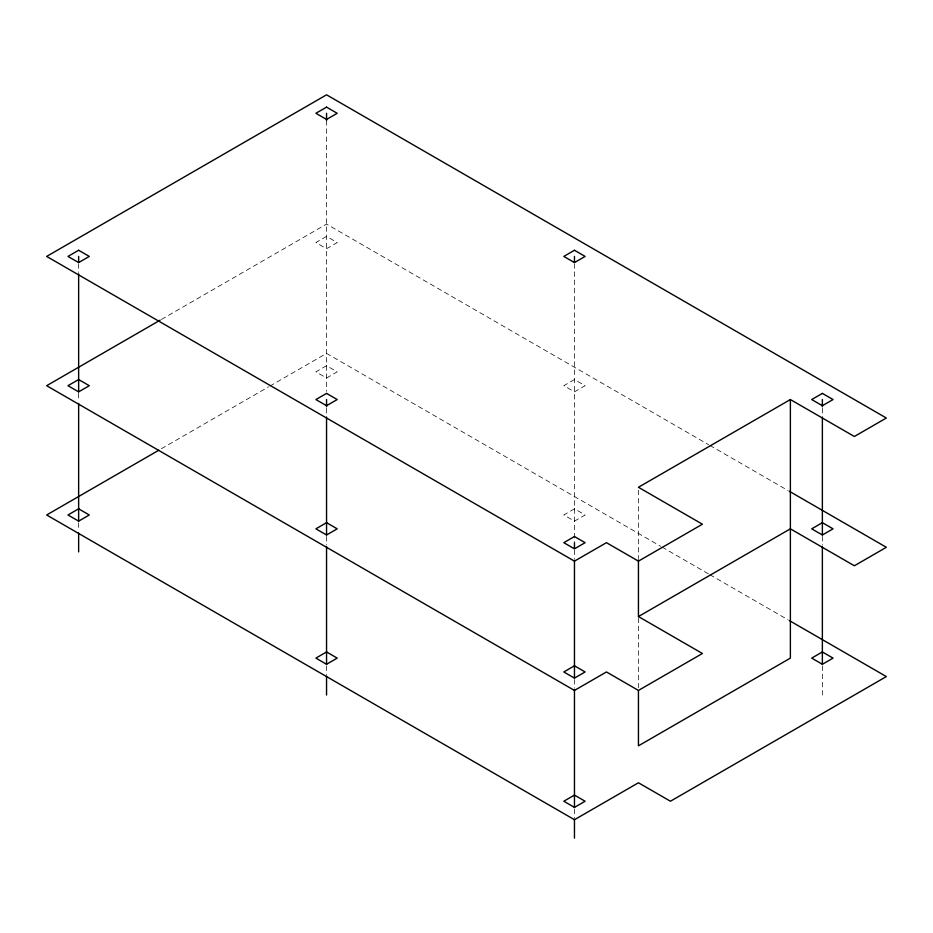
<?xml version="1.0" encoding="UTF-8"?>
<svg xmlns="http://www.w3.org/2000/svg" width="933" height="933" viewBox="0 0 933 933"><rect width="100%" height="100%" fill="white"/><g stroke="black" fill="none" stroke-linecap="round" stroke-linejoin="round"><path stroke-width="0.7" stroke-dasharray="4.67 3.5" d="M161.386 319.459L326.55 224.107L708.579 444.668M161.386 448.738L268.552 386.868M269.812 386.134L326.55 353.385L660.669 546.283M709.838 445.391L788.012 490.525M661.929 547.006L708.579 573.947M709.838 574.67L788.012 619.804M822.37 408.281L822.37 415.558M822.37 536.382L822.37 545.117M822.37 665.94L822.37 695.05M638.44 490.175L638.44 558.447M638.44 618.008L638.44 687.738M574.46 263.701L574.46 541.735M574.46 549.957L574.46 558.692M574.46 679.516L574.46 688.251M574.46 809.063L574.46 817.798M326.55 120.567L326.55 391.324M326.55 408.281L326.55 415.558M326.55 536.382L326.55 545.117M326.55 665.94L326.55 674.664M78.64 263.701L78.64 272.436M78.64 393.248L78.64 400.525M78.64 522.807L78.64 530.084M326.55 236.411L315.89 242.568L326.55 248.726L337.21 242.568L326.55 236.411M326.55 365.689L315.89 371.847L326.55 378.005L337.21 371.847L326.55 365.689M574.46 379.544L563.8 385.702L574.46 391.86L585.119 385.702L574.46 379.544M574.46 508.823L563.8 514.981L574.46 521.139L585.119 514.981L574.46 508.823"/><path stroke-width="1.4" d="M160.126 320.182L46.65 385.702L574.46 690.432L606.45 671.958L638.44 690.432L702.421 653.497L638.44 616.561L638.44 559.905M78.64 391.86L89.3 385.702L78.64 379.544L67.981 385.702L78.64 391.86L78.64 273.882M158.867 450.196L46.65 514.981L574.46 819.71L638.44 782.775L670.43 801.237L886.35 676.577L789.271 620.527M790.379 399.546L638.44 487.271L702.421 524.206L638.44 561.153L606.45 542.679L574.46 561.153L46.65 256.423L326.55 94.816L886.35 418.019L854.36 436.492L790.379 399.546L790.379 658.115L638.44 745.84L638.44 690.642M638.44 616.561L790.379 528.836L854.36 565.771L886.35 547.298L789.271 491.248M822.37 399.546L822.37 406.823M822.37 417.016L822.37 534.924M822.37 546.575L822.37 664.483M574.46 256.423L574.46 262.243M574.46 542.679L574.46 548.499M574.46 560.15L574.46 678.058M574.46 689.697L574.46 807.605M574.46 819.256L574.46 838.184M326.55 113.29L326.55 120.567M326.55 399.546L326.55 406.823M326.55 417.016L326.55 534.924M326.55 546.575L326.55 664.483M326.55 676.122L326.55 695.05M78.64 256.423L78.64 262.243M78.64 403.441L78.64 521.349M78.64 533L78.64 551.916M78.64 250.266L67.981 256.423L78.64 262.581L89.3 256.423L78.64 250.266M326.55 107.132L315.89 113.29L326.55 119.447L337.21 113.29L326.55 107.132M78.64 508.823L67.981 514.981L78.64 521.139L89.3 514.981L78.64 508.823M326.55 393.399L315.89 399.546L326.55 405.703L337.21 399.546L326.55 393.399M574.46 250.266L563.8 256.423L574.46 262.581L585.119 256.423L574.46 250.266M326.55 522.678L315.89 528.836L326.55 534.982L337.21 528.836L326.55 522.678M326.55 651.957L315.89 658.115L326.55 664.273L337.21 658.115L326.55 651.957M574.46 536.522L563.8 542.679L574.46 548.837L585.119 542.679L574.46 536.522M822.37 393.399L811.71 399.546L822.37 405.703L833.041 399.546L822.37 393.399M574.46 665.8L563.8 671.958L574.46 678.116L585.119 671.958L574.46 665.8M822.37 522.678L811.71 528.836L822.37 534.982L833.041 528.836L822.37 522.678M574.46 795.091L563.8 801.237L574.46 807.395L585.119 801.237L574.46 795.091M822.37 651.957L811.71 658.115L822.37 664.273L833.041 658.115L822.37 651.957"/></g></svg>
